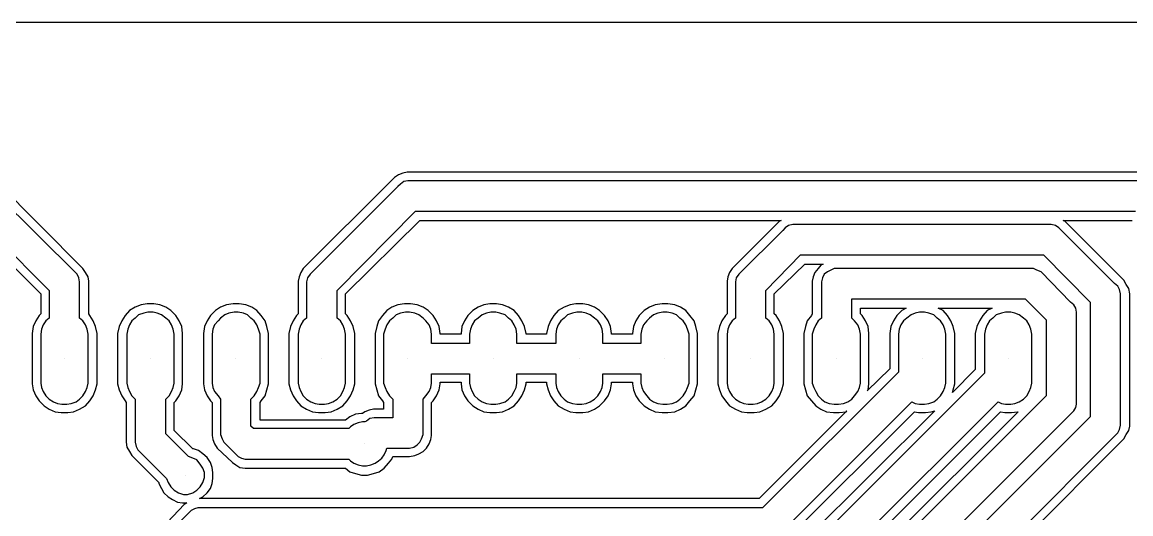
# Model space of a CAD drawing. Extents: x -4564 to 93, y -2074 to 43.
# Drawn here: x -1879 to -566, y -540 to 43 of the extents above; entities that cross this region are included whole.
import ezdxf

# ---------------------------------------------------------------- set-up
doc = ezdxf.new("R2010")
doc.units = 0
for name, color, linetype in [('1', 1, 'CONTINUOUS'), ('3', 3, 'CONTINUOUS'), ('4', 4, 'CONTINUOUS')]:
    doc.layers.add(name, color=color, linetype=linetype)

msp = doc.modelspace()

# ---------------------------------------------------------------- linework, layer by layer
at = {"layer": '1'}
for p, q in [((-1829, -356), (-1829, -356)), ((-1727, -356), (-1727, -356)), ((-1626, -356), (-1626, -356)), ((-1524, -356), (-1524, -356)), ((-1422, -356), (-1422, -356)), ((-1321, -356), (-1321, -356)), ((-1219, -356), (-1219, -356)), ((-1118, -356), (-1118, -356)), ((-1016, -356), (-1016, -356)), ((-914, -356), (-914, -356)), ((-813, -356), (-813, -356)), ((-711, -356), (-711, -356)), ((-1473, -457), (-1473, -457))]:
    msp.add_line(p, q, dxfattribs=at)
at = {"layer": '3'}
for p, q in [((-4530, 43), (59, 43)), ((-1814, -256), (-1980, -91)), ((-2002, -120), (-1847, -275)), ((-1434, -152), (-1538, -256)), ((-1431, -149), (-1434, -152)), ((-1427, -146), (-1431, -149)), ((-1422, -145), (-1427, -146)), ((-550, -145), (-1422, -145)), ((-1506, -275), (-1413, -181)), ((-1413, -181), (-560, -181)), ((-966, -197), (-971, -198)), ((-660, -197), (-966, -197)), ((-655, -198), (-660, -197)), ((-978, -204), (-1030, -256)), ((-975, -201), (-978, -204)), ((-978, -204), (-978, -204)), ((-971, -198), (-975, -201)), ((-651, -201), (-655, -198)), ((-585, -267), (-651, -201)), ((-998, -275), (-957, -233)), ((-957, -233), (-669, -233)), ((-669, -233), (-614, -289)), ((-917, -249), (-921, -251)), ((-681, -249), (-917, -249)), ((-677, -251), (-681, -249)), ((-1812, -260), (-1814, -256)), ((-1811, -265), (-1812, -260)), ((-1541, -260), (-1542, -265)), ((-1538, -256), (-1541, -260)), ((-1033, -260), (-1034, -265)), ((-1030, -256), (-1033, -260)), ((-931, -260), (-932, -265)), ((-929, -256), (-931, -260)), ((-925, -253), (-929, -256)), ((-921, -251), (-925, -253)), ((-672, -253), (-677, -251)), ((-637, -289), (-672, -253)), ((-1847, -275), (-1847, -308)), ((-1811, -308), (-1811, -265)), ((-1542, -265), (-1542, -308)), ((-1506, -308), (-1506, -275)), ((-1034, -265), (-1034, -308)), ((-998, -308), (-998, -275)), ((-932, -265), (-932, -308)), ((-581, -270), (-585, -267)), ((-585, -267), (-585, -267)), ((-579, -274), (-581, -270)), ((-578, -279), (-579, -274)), ((-896, -308), (-896, -285)), ((-896, -285), (-691, -285)), ((-691, -285), (-666, -310)), ((-578, -435), (-578, -279)), ((-1735, -302), (-1741, -304)), ((-1730, -301), (-1735, -302)), ((-1724, -301), (-1730, -301)), ((-1719, -302), (-1724, -301)), ((-1714, -304), (-1719, -302)), ((-1634, -302), (-1639, -304)), ((-1628, -301), (-1634, -302)), ((-1623, -301), (-1628, -301)), ((-1617, -302), (-1623, -301)), ((-1612, -304), (-1617, -302)), ((-1431, -302), (-1436, -304)), ((-1425, -301), (-1431, -302)), ((-1420, -301), (-1425, -301)), ((-1414, -302), (-1420, -301)), ((-1409, -304), (-1414, -302)), ((-1329, -302), (-1334, -304)), ((-1324, -301), (-1329, -302)), ((-1318, -301), (-1324, -301)), ((-1313, -302), (-1318, -301)), ((-1307, -304), (-1313, -302)), ((-1227, -302), (-1233, -304)), ((-1222, -301), (-1227, -302)), ((-1216, -301), (-1222, -301)), ((-1211, -302), (-1216, -301)), ((-1206, -304), (-1211, -302)), ((-1126, -302), (-1131, -304)), ((-1120, -301), (-1126, -302)), ((-1115, -301), (-1120, -301)), ((-1109, -302), (-1115, -301)), ((-1104, -304), (-1109, -302)), ((-821, -302), (-826, -304)), ((-816, -301), (-821, -302)), ((-810, -301), (-816, -301)), ((-805, -302), (-810, -301)), ((-799, -304), (-805, -302)), ((-719, -302), (-725, -304)), ((-714, -301), (-719, -302)), ((-708, -301), (-714, -301)), ((-703, -302), (-708, -301)), ((-698, -304), (-703, -302)), ((-633, -292), (-637, -289)), ((-631, -296), (-633, -292)), ((-630, -301), (-631, -296)), ((-630, -410), (-630, -301)), ((-614, -289), (-614, -425)), ((-1851, -311), (-1854, -316)), ((-1847, -308), (-1851, -311)), ((-1807, -311), (-1811, -308)), ((-1804, -316), (-1807, -311)), ((-1749, -311), (-1752, -316)), ((-1745, -308), (-1749, -311)), ((-1741, -304), (-1745, -308)), ((-1709, -308), (-1714, -304)), ((-1705, -311), (-1709, -308)), ((-1702, -316), (-1705, -311)), ((-1647, -311), (-1651, -316)), ((-1644, -308), (-1647, -311)), ((-1639, -304), (-1644, -308)), ((-1608, -308), (-1612, -304)), ((-1604, -311), (-1608, -308)), ((-1601, -316), (-1604, -311)), ((-1546, -311), (-1549, -316)), ((-1542, -308), (-1546, -311)), ((-1502, -311), (-1506, -308)), ((-1499, -316), (-1502, -311)), ((-1444, -311), (-1447, -316)), ((-1440, -308), (-1444, -311)), ((-1436, -304), (-1440, -308)), ((-1404, -308), (-1409, -304)), ((-1401, -311), (-1404, -308)), ((-1397, -316), (-1401, -311)), ((-1343, -311), (-1346, -316)), ((-1339, -308), (-1343, -311)), ((-1334, -304), (-1339, -308)), ((-1303, -308), (-1307, -304)), ((-1299, -311), (-1303, -308)), ((-1296, -316), (-1299, -311)), ((-1241, -311), (-1244, -316)), ((-1237, -308), (-1241, -311)), ((-1233, -304), (-1237, -308)), ((-1201, -308), (-1206, -304)), ((-1197, -311), (-1201, -308)), ((-1194, -316), (-1197, -311)), ((-1139, -311), (-1143, -316)), ((-1136, -308), (-1139, -311)), ((-1131, -304), (-1136, -308)), ((-1100, -308), (-1104, -304)), ((-1096, -311), (-1100, -308)), ((-1093, -316), (-1096, -311)), ((-1038, -311), (-1041, -316)), ((-1034, -308), (-1038, -311)), ((-994, -311), (-998, -308)), ((-991, -316), (-994, -311)), ((-936, -311), (-939, -316)), ((-932, -308), (-936, -311)), ((-893, -311), (-896, -308)), ((-889, -316), (-893, -311)), ((-835, -311), (-838, -316)), ((-831, -308), (-835, -311)), ((-826, -304), (-831, -308)), ((-795, -308), (-799, -304)), ((-791, -311), (-795, -308)), ((-788, -316), (-791, -311)), ((-733, -311), (-736, -316)), ((-729, -308), (-733, -311)), ((-725, -304), (-729, -308)), ((-693, -308), (-698, -304)), ((-689, -311), (-693, -308)), ((-686, -316), (-689, -311)), ((-666, -310), (-666, -400)), ((-1856, -321), (-1857, -327)), ((-1857, -327), (-1857, -385)), ((-1854, -316), (-1856, -321)), ((-1802, -321), (-1804, -316)), ((-1801, -327), (-1802, -321)), ((-1801, -385), (-1801, -327)), ((-1754, -321), (-1755, -327)), ((-1755, -327), (-1755, -385)), ((-1752, -316), (-1754, -321)), ((-1700, -321), (-1702, -316)), ((-1699, -327), (-1700, -321)), ((-1699, -385), (-1699, -327)), ((-1653, -321), (-1654, -327)), ((-1654, -327), (-1654, -385)), ((-1651, -316), (-1653, -321)), ((-1599, -321), (-1601, -316)), ((-1597, -327), (-1599, -321)), ((-1597, -385), (-1597, -327)), ((-1551, -321), (-1552, -327)), ((-1552, -327), (-1552, -385)), ((-1549, -316), (-1551, -321)), ((-1497, -321), (-1499, -316)), ((-1496, -327), (-1497, -321)), ((-1496, -385), (-1496, -327)), ((-1449, -321), (-1451, -327)), ((-1451, -327), (-1451, -385)), ((-1447, -316), (-1449, -321)), ((-1395, -321), (-1397, -316)), ((-1394, -327), (-1395, -321)), ((-1394, -338), (-1394, -327)), ((-1348, -321), (-1349, -327)), ((-1349, -327), (-1349, -338)), ((-1346, -316), (-1348, -321)), ((-1294, -321), (-1296, -316)), ((-1293, -327), (-1294, -321)), ((-1293, -338), (-1293, -327)), ((-1246, -321), (-1247, -327)), ((-1247, -327), (-1247, -338)), ((-1244, -316), (-1246, -321)), ((-1192, -321), (-1194, -316)), ((-1191, -327), (-1192, -321)), ((-1191, -338), (-1191, -327)), ((-1145, -321), (-1146, -327)), ((-1146, -327), (-1146, -338)), ((-1143, -316), (-1145, -321)), ((-1091, -321), (-1093, -316)), ((-1089, -327), (-1091, -321)), ((-1089, -385), (-1089, -327)), ((-1043, -321), (-1044, -327)), ((-1044, -327), (-1044, -385)), ((-1041, -316), (-1043, -321)), ((-989, -321), (-991, -316)), ((-988, -327), (-989, -321)), ((-988, -385), (-988, -327)), ((-941, -321), (-943, -327)), ((-943, -327), (-943, -385)), ((-939, -316), (-941, -321)), ((-887, -321), (-889, -316)), ((-886, -327), (-887, -321)), ((-886, -385), (-886, -327)), ((-840, -321), (-841, -327)), ((-841, -327), (-841, -372)), ((-838, -316), (-840, -321)), ((-786, -321), (-788, -316)), ((-785, -327), (-786, -321)), ((-785, -385), (-785, -327)), ((-738, -321), (-739, -327)), ((-739, -327), (-739, -373)), ((-736, -316), (-738, -321)), ((-684, -321), (-686, -316)), ((-683, -327), (-684, -321)), ((-683, -385), (-683, -327)), ((-1349, -338), (-1394, -338)), ((-1247, -338), (-1293, -338)), ((-1146, -338), (-1191, -338)), ((-1394, -385), (-1394, -374)), ((-1394, -374), (-1349, -374)), ((-1349, -374), (-1349, -385)), ((-1293, -385), (-1293, -374)), ((-1293, -374), (-1247, -374)), ((-1247, -374), (-1247, -385)), ((-1191, -385), (-1191, -374)), ((-1191, -374), (-1146, -374)), ((-1146, -374), (-1146, -385)), ((-841, -372), (-1002, -533)), ((-739, -373), (-952, -586)), ((-1857, -385), (-1856, -390)), ((-1856, -390), (-1854, -395)), ((-1804, -395), (-1802, -390)), ((-1802, -390), (-1801, -385)), ((-1801, -385), (-1801, -385)), ((-1755, -385), (-1754, -390)), ((-1754, -390), (-1752, -395)), ((-1702, -395), (-1700, -390)), ((-1700, -390), (-1699, -385)), ((-1699, -385), (-1699, -385)), ((-1654, -385), (-1653, -390)), ((-1653, -390), (-1651, -395)), ((-1601, -395), (-1599, -390)), ((-1599, -390), (-1597, -385)), ((-1552, -385), (-1551, -390)), ((-1551, -390), (-1549, -395)), ((-1499, -395), (-1497, -390)), ((-1497, -390), (-1496, -385)), ((-1451, -385), (-1449, -390)), ((-1449, -390), (-1447, -395)), ((-1397, -395), (-1395, -390)), ((-1395, -390), (-1394, -385)), ((-1349, -385), (-1348, -390)), ((-1348, -390), (-1346, -395)), ((-1296, -395), (-1294, -390)), ((-1294, -390), (-1293, -385)), ((-1247, -385), (-1246, -390)), ((-1246, -390), (-1244, -395)), ((-1194, -395), (-1192, -390)), ((-1192, -390), (-1191, -385)), ((-1146, -385), (-1145, -390)), ((-1145, -390), (-1143, -395)), ((-1093, -395), (-1091, -390)), ((-1091, -390), (-1089, -385)), ((-1089, -385), (-1089, -385)), ((-1044, -385), (-1043, -390)), ((-1043, -390), (-1041, -395)), ((-991, -395), (-989, -390)), ((-989, -390), (-988, -385)), ((-988, -385), (-988, -385)), ((-943, -385), (-941, -390)), ((-941, -390), (-939, -395)), ((-889, -395), (-887, -390)), ((-887, -390), (-886, -385)), ((-788, -395), (-786, -390)), ((-786, -390), (-785, -385)), ((-785, -385), (-785, -385)), ((-686, -395), (-684, -390)), ((-684, -390), (-683, -385)), ((-1854, -395), (-1851, -400)), ((-1851, -400), (-1847, -404)), ((-1847, -404), (-1842, -407)), ((-1842, -407), (-1837, -409)), ((-1821, -409), (-1815, -407)), ((-1815, -407), (-1811, -404)), ((-1811, -404), (-1807, -400)), ((-1807, -400), (-1804, -395)), ((-1752, -395), (-1749, -400)), ((-1749, -400), (-1745, -404)), ((-1745, -404), (-1745, -455)), ((-1709, -404), (-1705, -400)), ((-1709, -445), (-1709, -404)), ((-1705, -400), (-1702, -395)), ((-1651, -395), (-1647, -400)), ((-1647, -400), (-1644, -404)), ((-1644, -404), (-1644, -446)), ((-1608, -404), (-1604, -400)), ((-1608, -436), (-1608, -404)), ((-1604, -400), (-1601, -395)), ((-1549, -395), (-1546, -400)), ((-1546, -400), (-1542, -404)), ((-1542, -404), (-1537, -407)), ((-1537, -407), (-1532, -409)), ((-1516, -409), (-1511, -407)), ((-1511, -407), (-1506, -404)), ((-1506, -404), (-1502, -400)), ((-1502, -400), (-1499, -395)), ((-1447, -395), (-1444, -400)), ((-1444, -400), (-1440, -404)), ((-1440, -404), (-1440, -426)), ((-1404, -404), (-1401, -400)), ((-1404, -446), (-1404, -404)), ((-1401, -400), (-1397, -395)), ((-1346, -395), (-1343, -400)), ((-1343, -400), (-1339, -404)), ((-1339, -404), (-1334, -407)), ((-1334, -407), (-1329, -409)), ((-1313, -409), (-1307, -407)), ((-1307, -407), (-1303, -404)), ((-1303, -404), (-1299, -400)), ((-1299, -400), (-1296, -395)), ((-1244, -395), (-1241, -400)), ((-1241, -400), (-1237, -404)), ((-1237, -404), (-1233, -407)), ((-1233, -407), (-1227, -409)), ((-1211, -409), (-1206, -407)), ((-1206, -407), (-1201, -404)), ((-1201, -404), (-1197, -400)), ((-1197, -400), (-1194, -395)), ((-1143, -395), (-1139, -400)), ((-1139, -400), (-1136, -404)), ((-1136, -404), (-1131, -407)), ((-1131, -407), (-1126, -409)), ((-1109, -409), (-1104, -407)), ((-1104, -407), (-1100, -404)), ((-1100, -404), (-1096, -400)), ((-1096, -400), (-1093, -395)), ((-1041, -395), (-1038, -400)), ((-1038, -400), (-1034, -404)), ((-1034, -404), (-1029, -407)), ((-1029, -407), (-1024, -409)), ((-1008, -409), (-1003, -407)), ((-1003, -407), (-998, -404)), ((-666, -400), (-1002, -736)), ((-998, -404), (-994, -400)), ((-994, -400), (-991, -395)), ((-980, -562), (-825, -407)), ((-939, -395), (-936, -400)), ((-936, -400), (-932, -404)), ((-932, -404), (-928, -407)), ((-931, -615), (-723, -407)), ((-928, -407), (-923, -409)), ((-906, -409), (-901, -407)), ((-901, -407), (-896, -404)), ((-896, -404), (-893, -400)), ((-893, -400), (-889, -395)), ((-825, -407), (-821, -409)), ((-805, -409), (-799, -407)), ((-799, -407), (-795, -404)), ((-795, -404), (-791, -400)), ((-791, -400), (-788, -395)), ((-723, -407), (-719, -409)), ((-703, -409), (-698, -407)), ((-698, -407), (-693, -404)), ((-693, -404), (-689, -400)), ((-689, -400), (-686, -395)), ((-1837, -409), (-1832, -410)), ((-1832, -410), (-1826, -410)), ((-1826, -410), (-1821, -409)), ((-1532, -409), (-1527, -410)), ((-1527, -410), (-1521, -410)), ((-1521, -410), (-1516, -409)), ((-1329, -409), (-1324, -410)), ((-1324, -410), (-1318, -410)), ((-1318, -410), (-1313, -409)), ((-1227, -409), (-1222, -410)), ((-1222, -410), (-1216, -410)), ((-1216, -410), (-1211, -409)), ((-1126, -409), (-1120, -410)), ((-1120, -410), (-1115, -410)), ((-1115, -410), (-1109, -409)), ((-1024, -409), (-1019, -410)), ((-1019, -410), (-1013, -410)), ((-1013, -410), (-1008, -409)), ((-981, -765), (-633, -418)), ((-923, -409), (-917, -410)), ((-917, -410), (-912, -410)), ((-912, -410), (-906, -409)), ((-821, -409), (-816, -410)), ((-816, -410), (-810, -410)), ((-810, -410), (-805, -409)), ((-719, -409), (-714, -410)), ((-714, -410), (-708, -410)), ((-708, -410), (-703, -409)), ((-633, -418), (-631, -414)), ((-631, -414), (-630, -410)), ((-1481, -432), (-1486, -434)), ((-1476, -431), (-1481, -432)), ((-1473, -431), (-1476, -431)), ((-1471, -430), (-1473, -431)), ((-1467, -427), (-1471, -430)), ((-1462, -426), (-1467, -427)), ((-1440, -426), (-1462, -426)), ((-614, -425), (-977, -788)), ((-1682, -472), (-1709, -445)), ((-1644, -446), (-1642, -451)), ((-1605, -439), (-1608, -436)), ((-1492, -439), (-1605, -439)), ((-1490, -437), (-1492, -439)), ((-1486, -434), (-1490, -437)), ((-1406, -451), (-1404, -446)), ((-955, -818), (-581, -444)), ((-581, -444), (-579, -440)), ((-579, -440), (-578, -435)), ((-1745, -455), (-1744, -460)), ((-1642, -451), (-1640, -455)), ((-1640, -455), (-1623, -472)), ((-1415, -461), (-1411, -458)), ((-1411, -458), (-1408, -455)), ((-1408, -455), (-1406, -451)), ((-1744, -460), (-1742, -464)), ((-1742, -464), (-1708, -498)), ((-1677, -474), (-1682, -472)), ((-1623, -472), (-1619, -474)), ((-1453, -474), (-1450, -470)), ((-1450, -470), (-1448, -465)), ((-1448, -465), (-1447, -462)), ((-1447, -462), (-1420, -462)), ((-1420, -462), (-1415, -461)), ((-1672, -476), (-1677, -474)), ((-1668, -481), (-1672, -476)), ((-1665, -486), (-1668, -481)), ((-1619, -474), (-1615, -475)), ((-1615, -475), (-1492, -475)), ((-1492, -475), (-1490, -477)), ((-1490, -477), (-1486, -480)), ((-1486, -480), (-1481, -482)), ((-1481, -482), (-1476, -483)), ((-1476, -483), (-1471, -483)), ((-1471, -483), (-1466, -482)), ((-1466, -482), (-1461, -480)), ((-1461, -480), (-1457, -477)), ((-1457, -477), (-1453, -474)), ((-1708, -498), (-1706, -503)), ((-1663, -491), (-1665, -486)), ((-1665, -503), (-1663, -497)), ((-1663, -497), (-1663, -491)), ((-1706, -503), (-1703, -508)), ((-1703, -508), (-1699, -512)), ((-1699, -512), (-1694, -515)), ((-1677, -515), (-1672, -512)), ((-1672, -512), (-1668, -508)), ((-1668, -508), (-1665, -503)), ((-1694, -515), (-1688, -517)), ((-1688, -517), (-1683, -517)), ((-1683, -517), (-1677, -515)), ((-1679, -536), (-1707, -564)), ((-1675, -534), (-1679, -536)), ((-1671, -533), (-1675, -534)), ((-1002, -533), (-1671, -533))]:
    msp.add_line(p, q, dxfattribs=at)
at = {"layer": '4'}
for p, q in [((-4530, 43), (59, 43)), ((-1807, -249), (-1972, -83)), ((-2006, -130), (-1857, -279)), ((-1438, -141), (-1442, -145)), ((-1433, -138), (-1438, -141)), ((-1428, -136), (-1433, -138)), ((-1423, -135), (-1428, -136)), ((-549, -135), (-1423, -135)), ((-1442, -145), (-1546, -249)), ((-1496, -279), (-1408, -192)), ((-1408, -192), (-980, -192)), ((-986, -197), (-1038, -249)), ((-982, -193), (-986, -197)), ((-986, -197), (-986, -197)), ((-980, -192), (-982, -193)), ((-644, -193), (-646, -192)), ((-646, -192), (-564, -192)), ((-578, -259), (-644, -193)), ((-1804, -254), (-1807, -249)), ((-1546, -249), (-1549, -254)), ((-1038, -249), (-1041, -254)), ((-988, -279), (-952, -244)), ((-952, -244), (-930, -244)), ((-936, -249), (-940, -254)), ((-933, -245), (-936, -249)), ((-930, -244), (-933, -245)), ((-1801, -259), (-1804, -254)), ((-1800, -264), (-1801, -259)), ((-1551, -259), (-1552, -264)), ((-1549, -254), (-1551, -259)), ((-1043, -259), (-1044, -264)), ((-1041, -254), (-1043, -259)), ((-942, -259), (-943, -264)), ((-940, -254), (-942, -259)), ((-574, -263), (-578, -259)), ((-578, -259), (-578, -259)), ((-1800, -303), (-1800, -264)), ((-1552, -264), (-1552, -303)), ((-1044, -264), (-1044, -303)), ((-943, -264), (-943, -303)), ((-571, -268), (-574, -263)), ((-568, -273), (-571, -268)), ((-567, -279), (-568, -273)), ((-1857, -279), (-1857, -303)), ((-1496, -303), (-1496, -279)), ((-988, -303), (-988, -279)), ((-567, -436), (-567, -279)), ((-1752, -299), (-1757, -305)), ((-1745, -295), (-1752, -299)), ((-1738, -292), (-1745, -295)), ((-1731, -291), (-1738, -292)), ((-1723, -291), (-1731, -291)), ((-1716, -292), (-1723, -291)), ((-1709, -295), (-1716, -292)), ((-1703, -299), (-1709, -295)), ((-1697, -305), (-1703, -299)), ((-1650, -299), (-1656, -305)), ((-1644, -295), (-1650, -299)), ((-1637, -292), (-1644, -295)), ((-1629, -291), (-1637, -292)), ((-1622, -291), (-1629, -291)), ((-1614, -292), (-1622, -291)), ((-1607, -295), (-1614, -292)), ((-1601, -299), (-1607, -295)), ((-1596, -305), (-1601, -299)), ((-1447, -299), (-1452, -305)), ((-1441, -295), (-1447, -299)), ((-1434, -292), (-1441, -295)), ((-1426, -291), (-1434, -292)), ((-1419, -291), (-1426, -291)), ((-1411, -292), (-1419, -291)), ((-1404, -295), (-1411, -292)), ((-1398, -299), (-1404, -295)), ((-1392, -305), (-1398, -299)), ((-1345, -299), (-1351, -305)), ((-1339, -295), (-1345, -299)), ((-1332, -292), (-1339, -295)), ((-1325, -291), (-1332, -292)), ((-1317, -291), (-1325, -291)), ((-1310, -292), (-1317, -291)), ((-1303, -295), (-1310, -292)), ((-1296, -299), (-1303, -295)), ((-1291, -305), (-1296, -299)), ((-1244, -299), (-1249, -305)), ((-1237, -295), (-1244, -299)), ((-1230, -292), (-1237, -295)), ((-1223, -291), (-1230, -292)), ((-1215, -291), (-1223, -291)), ((-1208, -292), (-1215, -291)), ((-1201, -295), (-1208, -292)), ((-1195, -299), (-1201, -295)), ((-1189, -305), (-1195, -299)), ((-1142, -299), (-1148, -305)), ((-1136, -295), (-1142, -299)), ((-1129, -292), (-1136, -295)), ((-1121, -291), (-1129, -292)), ((-1114, -291), (-1121, -291)), ((-1106, -292), (-1114, -291)), ((-1099, -295), (-1106, -292)), ((-1093, -299), (-1099, -295)), ((-1088, -305), (-1093, -299)), ((-886, -303), (-886, -296)), ((-886, -296), (-832, -296)), ((-837, -299), (-843, -305)), ((-832, -296), (-837, -299)), ((-788, -299), (-794, -296)), ((-794, -296), (-730, -296)), ((-783, -305), (-788, -299)), ((-736, -299), (-741, -305)), ((-730, -296), (-736, -299)), ((-1863, -311), (-1866, -318)), ((-1859, -305), (-1863, -311)), ((-1857, -303), (-1859, -305)), ((-1799, -305), (-1800, -303)), ((-1795, -311), (-1799, -305)), ((-1792, -318), (-1795, -311)), ((-1761, -311), (-1764, -318)), ((-1757, -305), (-1761, -311)), ((-1693, -311), (-1697, -305)), ((-1690, -318), (-1693, -311)), ((-1660, -311), (-1663, -318)), ((-1656, -305), (-1660, -311)), ((-1591, -311), (-1596, -305)), ((-1589, -318), (-1591, -311)), ((-1558, -311), (-1561, -318)), ((-1554, -305), (-1558, -311)), ((-1552, -303), (-1554, -305)), ((-1494, -305), (-1496, -303)), ((-1490, -311), (-1494, -305)), ((-1487, -318), (-1490, -311)), ((-1457, -311), (-1459, -318)), ((-1452, -305), (-1457, -311)), ((-1388, -311), (-1392, -305)), ((-1385, -318), (-1388, -311)), ((-1355, -311), (-1358, -318)), ((-1351, -305), (-1355, -311)), ((-1287, -311), (-1291, -305)), ((-1284, -318), (-1287, -311)), ((-1253, -311), (-1256, -318)), ((-1249, -305), (-1253, -311)), ((-1185, -311), (-1189, -305)), ((-1182, -318), (-1185, -311)), ((-1152, -311), (-1155, -318)), ((-1148, -305), (-1152, -311)), ((-1083, -311), (-1088, -305)), ((-1081, -318), (-1083, -311)), ((-1050, -311), (-1053, -318)), ((-1046, -305), (-1050, -311)), ((-1044, -303), (-1046, -305)), ((-986, -305), (-988, -303)), ((-982, -311), (-986, -305)), ((-979, -318), (-982, -311)), ((-949, -311), (-951, -318)), ((-944, -305), (-949, -311)), ((-943, -303), (-944, -305)), ((-884, -305), (-886, -303)), ((-880, -311), (-884, -305)), ((-877, -318), (-880, -311)), ((-847, -311), (-850, -318)), ((-843, -305), (-847, -311)), ((-779, -311), (-783, -305)), ((-776, -318), (-779, -311)), ((-745, -311), (-748, -318)), ((-741, -305), (-745, -311)), ((-1866, -318), (-1867, -326)), ((-1867, -326), (-1867, -386)), ((-1790, -326), (-1792, -318)), ((-1790, -386), (-1790, -326)), ((-1764, -318), (-1766, -326)), ((-1766, -326), (-1766, -386)), ((-1689, -326), (-1690, -318)), ((-1689, -386), (-1689, -326)), ((-1663, -318), (-1664, -326)), ((-1664, -326), (-1664, -386)), ((-1587, -326), (-1589, -318)), ((-1587, -386), (-1587, -326)), ((-1561, -318), (-1563, -326)), ((-1563, -326), (-1563, -386)), ((-1485, -326), (-1487, -318)), ((-1485, -386), (-1485, -326)), ((-1459, -318), (-1461, -326)), ((-1461, -326), (-1461, -386)), ((-1384, -326), (-1385, -318)), ((-1384, -327), (-1384, -326)), ((-1359, -327), (-1384, -327)), ((-1358, -318), (-1359, -326)), ((-1359, -326), (-1359, -327)), ((-1282, -326), (-1284, -318)), ((-1282, -327), (-1282, -326)), ((-1258, -327), (-1282, -327)), ((-1256, -318), (-1258, -326)), ((-1258, -326), (-1258, -327)), ((-1181, -326), (-1182, -318)), ((-1181, -327), (-1181, -326)), ((-1156, -327), (-1181, -327)), ((-1155, -318), (-1156, -326)), ((-1156, -326), (-1156, -327)), ((-1079, -326), (-1081, -318)), ((-1079, -386), (-1079, -326)), ((-1053, -318), (-1055, -326)), ((-1055, -326), (-1055, -386)), ((-977, -326), (-979, -318)), ((-977, -386), (-977, -326)), ((-951, -318), (-953, -326)), ((-953, -326), (-953, -386)), ((-876, -326), (-877, -318)), ((-876, -386), (-876, -326)), ((-850, -318), (-851, -326)), ((-851, -326), (-851, -368)), ((-774, -326), (-776, -318)), ((-774, -386), (-774, -326)), ((-748, -318), (-750, -326)), ((-750, -326), (-750, -369)), ((-851, -368), (-878, -394)), ((-750, -369), (-777, -396)), ((-1867, -386), (-1866, -393)), ((-1866, -393), (-1863, -400)), ((-1795, -400), (-1792, -393)), ((-1792, -393), (-1790, -386)), ((-1766, -386), (-1764, -393)), ((-1764, -393), (-1761, -400)), ((-1693, -400), (-1690, -393)), ((-1690, -393), (-1689, -386)), ((-1689, -386), (-1689, -386)), ((-1664, -386), (-1663, -393)), ((-1663, -393), (-1660, -400)), ((-1591, -400), (-1589, -393)), ((-1589, -393), (-1587, -386)), ((-1563, -386), (-1561, -393)), ((-1561, -393), (-1558, -400)), ((-1490, -400), (-1487, -393)), ((-1487, -393), (-1485, -386)), ((-1461, -386), (-1459, -393)), ((-1459, -393), (-1457, -400)), ((-1388, -400), (-1385, -393)), ((-1385, -393), (-1384, -386)), ((-1384, -386), (-1384, -384)), ((-1384, -384), (-1359, -384)), ((-1359, -384), (-1359, -386)), ((-1359, -386), (-1358, -393)), ((-1358, -393), (-1355, -400)), ((-1287, -400), (-1284, -393)), ((-1284, -393), (-1282, -386)), ((-1282, -386), (-1282, -384)), ((-1282, -384), (-1258, -384)), ((-1258, -384), (-1258, -386)), ((-1258, -386), (-1256, -393)), ((-1256, -393), (-1253, -400)), ((-1185, -400), (-1182, -393)), ((-1182, -393), (-1181, -386)), ((-1181, -386), (-1181, -384)), ((-1181, -384), (-1156, -384)), ((-1156, -384), (-1156, -386)), ((-1156, -386), (-1155, -393)), ((-1155, -393), (-1152, -400)), ((-1083, -400), (-1081, -393)), ((-1081, -393), (-1079, -386)), ((-1079, -386), (-1079, -386)), ((-1055, -386), (-1053, -393)), ((-1053, -393), (-1050, -400)), ((-982, -400), (-979, -393)), ((-979, -393), (-977, -386)), ((-953, -386), (-951, -393)), ((-951, -393), (-949, -400)), ((-878, -394), (-877, -393)), ((-877, -393), (-876, -386)), ((-876, -386), (-876, -386)), ((-777, -396), (-776, -393)), ((-776, -393), (-774, -386)), ((-776, -393), (-776, -393)), ((-1863, -400), (-1859, -406)), ((-1859, -406), (-1853, -412)), ((-1804, -412), (-1799, -406)), ((-1799, -406), (-1795, -400)), ((-1761, -400), (-1757, -406)), ((-1757, -406), (-1756, -408)), ((-1699, -408), (-1697, -406)), ((-1697, -406), (-1693, -400)), ((-1660, -400), (-1656, -406)), ((-1656, -406), (-1654, -408)), ((-1597, -408), (-1596, -406)), ((-1596, -406), (-1591, -400)), ((-1558, -400), (-1554, -406)), ((-1554, -406), (-1549, -412)), ((-1499, -412), (-1494, -406)), ((-1494, -406), (-1490, -400)), ((-1457, -400), (-1452, -406)), ((-1452, -406), (-1451, -408)), ((-1394, -408), (-1392, -406)), ((-1392, -406), (-1388, -400)), ((-1355, -400), (-1351, -406)), ((-1351, -406), (-1345, -412)), ((-1296, -412), (-1291, -406)), ((-1291, -406), (-1287, -400)), ((-1253, -400), (-1249, -406)), ((-1249, -406), (-1244, -412)), ((-1195, -412), (-1189, -406)), ((-1189, -406), (-1185, -400)), ((-1152, -400), (-1148, -406)), ((-1148, -406), (-1142, -412)), ((-1093, -412), (-1088, -406)), ((-1088, -406), (-1083, -400)), ((-1050, -400), (-1046, -406)), ((-1046, -406), (-1041, -412)), ((-991, -412), (-986, -406)), ((-986, -406), (-982, -400)), ((-949, -400), (-944, -406)), ((-944, -406), (-939, -412)), ((-1853, -412), (-1847, -416)), ((-1847, -416), (-1840, -419)), ((-1840, -419), (-1833, -420)), ((-1833, -420), (-1825, -420)), ((-1825, -420), (-1818, -419)), ((-1818, -419), (-1811, -416)), ((-1811, -416), (-1804, -412)), ((-1756, -408), (-1756, -455)), ((-1699, -441), (-1699, -408)), ((-1654, -408), (-1654, -447)), ((-1597, -429), (-1597, -408)), ((-1549, -412), (-1542, -416)), ((-1542, -416), (-1535, -419)), ((-1535, -419), (-1528, -420)), ((-1528, -420), (-1520, -420)), ((-1520, -420), (-1513, -419)), ((-1513, -419), (-1506, -416)), ((-1506, -416), (-1499, -412)), ((-1473, -419), (-1476, -421)), ((-1468, -417), (-1473, -419)), ((-1463, -416), (-1468, -417)), ((-1451, -416), (-1463, -416)), ((-1451, -408), (-1451, -416)), ((-1394, -447), (-1394, -408)), ((-1345, -412), (-1339, -416)), ((-1339, -416), (-1332, -419)), ((-1332, -419), (-1325, -420)), ((-1325, -420), (-1317, -420)), ((-1317, -420), (-1310, -419)), ((-1310, -419), (-1303, -416)), ((-1303, -416), (-1296, -412)), ((-1244, -412), (-1237, -416)), ((-1237, -416), (-1230, -419)), ((-1230, -419), (-1223, -420)), ((-1223, -420), (-1215, -420)), ((-1215, -420), (-1208, -419)), ((-1208, -419), (-1201, -416)), ((-1201, -416), (-1195, -412)), ((-1142, -412), (-1136, -416)), ((-1136, -416), (-1129, -419)), ((-1129, -419), (-1121, -420)), ((-1121, -420), (-1114, -420)), ((-1114, -420), (-1106, -419)), ((-1106, -419), (-1099, -416)), ((-1099, -416), (-1093, -412)), ((-1041, -412), (-1034, -416)), ((-1034, -416), (-1027, -419)), ((-1027, -419), (-1020, -420)), ((-1020, -420), (-1012, -420)), ((-1012, -420), (-1005, -419)), ((-699, -419), (-1007, -726)), ((-902, -418), (-1006, -522)), ((-1005, -419), (-998, -416)), ((-998, -416), (-991, -412)), ((-972, -569), (-822, -419)), ((-798, -418), (-957, -576)), ((-939, -412), (-933, -416)), ((-933, -416), (-926, -419)), ((-926, -419), (-918, -420)), ((-923, -622), (-720, -419)), ((-918, -420), (-911, -420)), ((-911, -420), (-903, -419)), ((-903, -419), (-902, -418)), ((-822, -419), (-817, -420)), ((-817, -420), (-809, -420)), ((-817, -420), (-817, -420)), ((-809, -420), (-802, -419)), ((-802, -419), (-798, -418)), ((-720, -419), (-715, -420)), ((-715, -420), (-707, -420)), ((-707, -420), (-700, -419)), ((-700, -419), (-699, -419)), ((-1496, -429), (-1597, -429)), ((-1491, -425), (-1496, -429)), ((-1484, -422), (-1491, -425)), ((-1477, -421), (-1484, -422)), ((-1476, -421), (-1477, -421)), ((-1677, -463), (-1699, -441)), ((-574, -451), (-571, -446)), ((-571, -446), (-568, -441)), ((-568, -441), (-567, -436)), ((-1756, -455), (-1755, -461)), ((-1654, -447), (-1653, -452)), ((-1653, -452), (-1651, -457)), ((-1651, -457), (-1648, -462)), ((-1400, -462), (-1397, -457)), ((-1397, -457), (-1395, -452)), ((-1395, -452), (-1394, -447)), ((-947, -825), (-574, -451)), ((-1755, -461), (-1752, -466)), ((-1752, -466), (-1749, -471)), ((-1749, -471), (-1717, -503)), ((-1676, -463), (-1677, -463)), ((-1670, -465), (-1676, -463)), ((-1665, -469), (-1670, -465)), ((-1660, -473), (-1665, -469)), ((-1648, -462), (-1630, -479)), ((-1441, -475), (-1440, -472)), ((-1440, -472), (-1420, -472)), ((-1420, -472), (-1414, -471)), ((-1414, -471), (-1409, -469)), ((-1409, -469), (-1404, -466)), ((-1404, -466), (-1400, -462)), ((-1656, -479), (-1660, -473)), ((-1654, -485), (-1656, -479)), ((-1653, -491), (-1654, -485)), ((-1630, -479), (-1626, -482)), ((-1626, -482), (-1621, -485)), ((-1621, -485), (-1615, -486)), ((-1450, -486), (-1445, -480)), ((-1445, -480), (-1441, -475)), ((-1685, -494), (-1685, -494)), ((-1654, -504), (-1653, -498)), ((-1653, -498), (-1653, -491)), ((-1615, -486), (-1496, -486)), ((-1496, -486), (-1491, -490)), ((-1491, -490), (-1484, -492)), ((-1484, -492), (-1477, -494)), ((-1477, -494), (-1470, -494)), ((-1470, -494), (-1463, -492)), ((-1463, -492), (-1456, -490)), ((-1456, -490), (-1450, -486)), ((-1717, -503), (-1717, -504)), ((-1717, -504), (-1714, -510)), ((-1714, -510), (-1711, -515)), ((-1660, -515), (-1656, -510)), ((-1656, -510), (-1654, -504)), ((-1711, -515), (-1706, -520)), ((-1706, -520), (-1701, -523)), ((-1701, -523), (-1695, -526)), ((-1669, -522), (-1665, -520)), ((-1006, -522), (-1669, -522)), ((-1665, -520), (-1660, -515)), ((-1687, -529), (-1707, -550)), ((-1695, -526), (-1689, -527)), ((-1689, -527), (-1684, -527)), ((-1684, -527), (-1687, -529))]:
    msp.add_line(p, q, dxfattribs=at)

doc.saveas('drawing.dxf')
